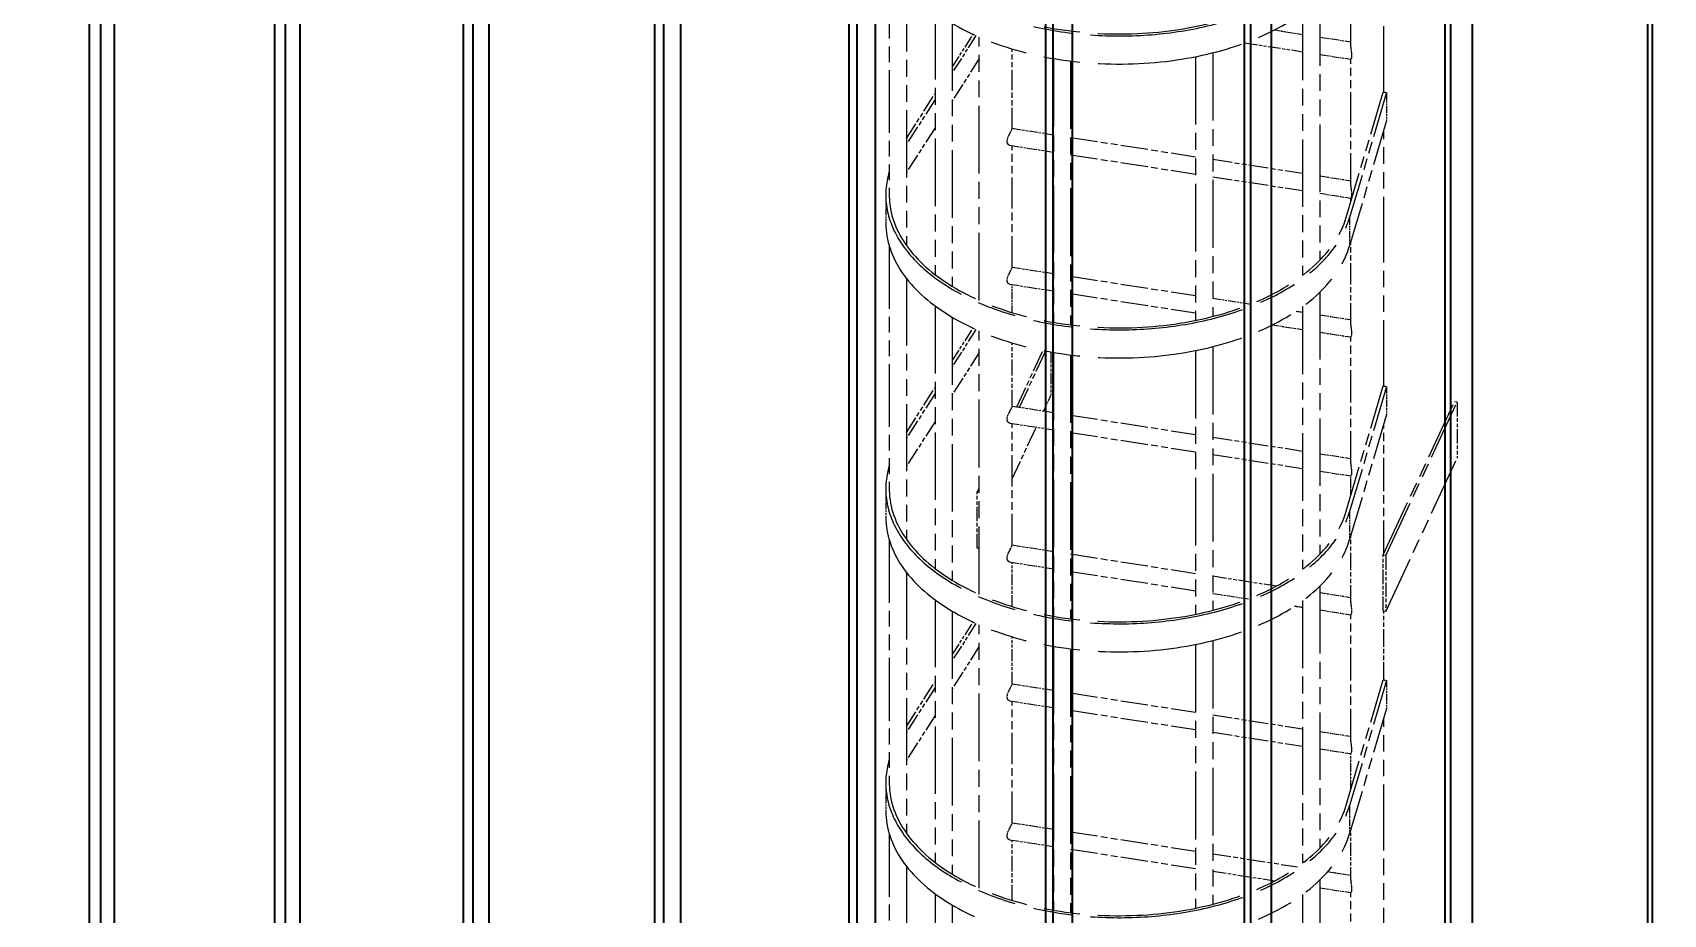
# Model space of a CAD drawing. Header units: millimetres. Extents: x 0 to 42050, y 0 to 29700.
# Drawn here: x 24983 to 25933, y 9571 to 10084 of the extents above; entities that cross this region are included whole.
import ezdxf

# ---------------------------------------------------------------- set-up
doc = ezdxf.new("R2010")
doc.units = ezdxf.units.MM
doc.header["$LTSCALE"] = 50
doc.linetypes.add('DOUBLE_DASH_CHAIN', pattern=[1.2403, 0.6614, -0.0827, 0.1654, -0.0827, 0.1654, -0.0827])
doc.layers.add('Reference', color=7, linetype='DOUBLE_DASH_CHAIN', lineweight=25)
doc.layers.add('Visible', color=7, linetype='Continuous', lineweight=35)

msp = doc.modelspace()

# ---------------------------------------------------------------- linework, layer by layer
at = {"layer": 'Reference', "ltscale": 1.158635}
for p, q in [((25769.91, 10049.44), (25769.91, 10198.47)), ((25769.91, 9878.39), (25769.91, 10027.41)), ((25769.91, 9536.27), (25769.91, 9685.3))]:
    msp.add_line(p, q, dxfattribs=at)
at = {"layer": 'Reference', "ltscale": 0.45025}
msp.add_line((25750.71, 10075.7), (25750.71, 10133.62), dxfattribs=at)
at = {"layer": 'Reference', "ltscale": 1.106358}
for p, q in [((25481.9, 10130.86), (25481.9, 9988.55)), ((25481.9, 9959.8), (25481.9, 9817.5)), ((25481.9, 9788.74), (25481.9, 9646.44)), ((25481.9, 9617.69), (25481.9, 9475.38))]:
    msp.add_line(p, q, dxfattribs=at)
at = {"layer": 'Reference', "ltscale": 1.180218}
for p, q in [((25491.9, 10112.05), (25491.9, 9960.24)), ((25491.9, 9940.99), (25491.9, 9789.19)), ((25491.9, 9769.94), (25491.9, 9618.13)), ((25491.9, 9598.88), (25491.9, 9447.08))]:
    msp.add_line(p, q, dxfattribs=at)
at = {"layer": 'Reference', "ltscale": 1.188132}
for p, q in [((25508.55, 10096.09), (25508.55, 9943.27)), ((25508.55, 9925.03), (25508.55, 9772.21)), ((25508.55, 9753.98), (25508.55, 9601.15)), ((25508.55, 9582.92), (25508.55, 9430.1))]:
    msp.add_line(p, q, dxfattribs=at)
at = {"layer": 'Reference', "ltscale": 1.188278}
for p, q in [((25722.61, 10095.63), (25722.61, 9942.79)), ((25722.61, 9924.57), (25722.61, 9771.73)), ((25722.61, 9753.52), (25722.61, 9600.68)), ((25722.61, 9582.46), (25722.61, 9429.62))]:
    msp.add_line(p, q, dxfattribs=at)
at = {"layer": 'Reference', "ltscale": 1.185069}
for p, q in [((25732.61, 10104), (25732.61, 9951.57)), ((25732.61, 9932.94), (25732.61, 9780.51)), ((25732.61, 9761.88), (25732.61, 9609.46)), ((25732.61, 9590.83), (25732.61, 9438.4))]:
    msp.add_line(p, q, dxfattribs=at)
at = {"layer": 'Reference', "ltscale": 1.189979}
for p, q in [((25518.55, 10089.47), (25518.55, 9936.41)), ((25518.55, 9918.41), (25518.55, 9765.35)), ((25518.55, 9747.36), (25518.55, 9594.3)), ((25518.55, 9576.3), (25518.55, 9423.24))]:
    msp.add_line(p, q, dxfattribs=at)
at = {"layer": 'Reference', "ltscale": 0.107839}
msp.add_line((25706.19, 10085.59), (25722.61, 10083.05), dxfattribs=at)
at = {"layer": 'Reference', "ltscale": 0.223455}
for p, q in [((25518.55, 10064), (25530.77, 10083.07)), ((25518.55, 9892.94), (25530.77, 9912.01)), ((25518.55, 9721.89), (25530.77, 9740.96))]:
    msp.add_line(p, q, dxfattribs=at)
at = {"layer": 'Reference', "ltscale": 0.253653}
for p, q in [((25532.42, 10082.32), (25518.55, 10060.67)), ((25532.42, 9911.26), (25518.55, 9889.62)), ((25532.42, 9740.2), (25518.55, 9718.56))]:
    msp.add_line(p, q, dxfattribs=at)
at = {"layer": 'Reference', "ltscale": 1.191671}
for p, q in [((25534.35, 9928.19), (25534.35, 10081.47)), ((25534.35, 9757.13), (25534.35, 9910.41)), ((25534.35, 9586.08), (25534.35, 9739.36))]:
    msp.add_line(p, q, dxfattribs=at)
at = {"layer": 'Reference', "ltscale": 0.220394}
msp.add_line((25689.06, 10078.12), (25722.61, 10072.93), dxfattribs=at)
at = {"layer": 'Reference', "ltscale": 0.118868}
for p, q in [((25732.61, 10081.5), (25750.71, 10078.7)), ((25732.61, 10000.67), (25750.71, 9997.87)), ((25732.61, 9919.83), (25750.71, 9917.03)), ((25732.61, 9839), (25750.71, 9836.2)), ((25732.61, 9758.17), (25750.71, 9755.37)), ((25732.61, 9677.33), (25750.71, 9674.53))]:
    msp.add_line(p, q, dxfattribs=at)
at = {"layer": 'Reference', "ltscale": 0.288902}
for p, q in [((25534.35, 10068.99), (25518.55, 10044.34)), ((25534.35, 9897.94), (25518.55, 9873.29)), ((25534.35, 9726.88), (25518.55, 9702.23))]:
    msp.add_line(p, q, dxfattribs=at)
at = {"layer": 'Reference', "ltscale": 0.359015}
msp.add_line((25553.55, 10028.34), (25553.55, 10074.52), dxfattribs=at)
at = {"layer": 'Reference', "ltscale": 1.193572}
for p, q in [((25577.51, 10068.98), (25577.51, 9915.46)), ((25577.51, 9897.92), (25577.51, 9744.4)), ((25577.51, 9726.87), (25577.51, 9573.35))]:
    msp.add_line(p, q, dxfattribs=at)
at = {"layer": 'Reference', "ltscale": 1.193753}
for p, q in [((25587.51, 10067.52), (25587.51, 9913.97)), ((25587.51, 9896.46), (25587.51, 9742.92)), ((25587.51, 9725.4), (25587.51, 9571.86))]:
    msp.add_line(p, q, dxfattribs=at)
at = {"layer": 'Reference', "ltscale": 1.19343}
for p, q in [((25660.26, 10070.08), (25660.26, 9916.58)), ((25660.26, 9899.03), (25660.26, 9745.52)), ((25660.26, 9727.97), (25660.26, 9574.47))]:
    msp.add_line(p, q, dxfattribs=at)
at = {"layer": 'Reference', "ltscale": 1.193128}
for p, q in [((25670.26, 10072.33), (25670.26, 9918.87)), ((25670.26, 9901.28), (25670.26, 9747.81)), ((25670.26, 9730.22), (25670.26, 9576.76))]:
    msp.add_line(p, q, dxfattribs=at)
at = {"layer": 'Reference', "ltscale": 0.11895}
for p, q in [((25732.61, 10071.38), (25750.73, 10068.58)), ((25732.61, 9990.55), (25750.73, 9987.75)), ((25732.61, 9909.71), (25750.73, 9906.91)), ((25732.61, 9828.88), (25750.73, 9826.08)), ((25732.61, 9748.05), (25750.73, 9745.25)), ((25732.61, 9667.22), (25750.73, 9664.41)), ((25732.61, 9586.38), (25750.73, 9583.58))]:
    msp.add_line(p, q, dxfattribs=at)
at = {"layer": 'Reference', "ltscale": 0.573062}
for p, q in [((25750.71, 9994.86), (25750.71, 10068.58)), ((25750.71, 9833.2), (25750.71, 9906.91)), ((25750.71, 9671.53), (25750.71, 9745.25)), ((25750.71, 9509.87), (25750.71, 9583.58))]:
    msp.add_line(p, q, dxfattribs=at)
at = {"layer": 'Reference', "ltscale": 0.304709}
for p, q in [((25491.9, 10022.39), (25508.55, 10048.39)), ((25508.55, 10045.06), (25491.9, 10019.07)), ((25508.55, 10028.73), (25491.9, 10002.74)), ((25491.9, 9851.34), (25508.55, 9877.34)), ((25508.55, 9874.01), (25491.9, 9848.01)), ((25508.55, 9857.68), (25491.9, 9831.68)), ((25491.9, 9680.28), (25508.55, 9706.28)), ((25508.55, 9702.95), (25491.9, 9676.95)), ((25508.55, 9686.62), (25491.9, 9660.62))]:
    msp.add_line(p, q, dxfattribs=at)
at = {"layer": 'Reference', "ltscale": 0.813579}
for p, q in [((25747.99, 9976.55), (25769.59, 10049.49)), ((25747.99, 9805.5), (25769.59, 9878.44)), ((25747.99, 9634.44), (25769.59, 9707.38))]:
    msp.add_line(p, q, dxfattribs=at)
at = {"layer": 'Reference', "ltscale": 0.812401}
for p, q in [((25771.53, 10049.19), (25749.96, 9976.36)), ((25771.53, 10032.86), (25749.96, 9960.03)), ((25771.53, 9878.14), (25749.96, 9805.3)), ((25771.53, 9861.81), (25749.96, 9788.97)), ((25771.53, 9707.08), (25749.96, 9634.24)), ((25771.53, 9690.75), (25749.96, 9617.91))]:
    msp.add_line(p, q, dxfattribs=at)
at = {"layer": 'Reference', "ltscale": 0.012651}
for p, q in [((25769.59, 10049.49), (25771.53, 10049.19)), ((25769.59, 9878.44), (25771.53, 9878.14)), ((25769.59, 9707.38), (25771.53, 9707.08))]:
    msp.add_line(p, q, dxfattribs=at)
at = {"layer": 'Reference', "ltscale": 0.12687}
for p, q in [((25771.53, 10049.19), (25771.53, 10032.86)), ((25479.88, 9989.59), (25479.88, 9973.26)), ((25749.96, 9976.36), (25749.96, 9960.03)), ((25771.53, 9878.14), (25771.53, 9861.81)), ((25479.88, 9818.53), (25479.88, 9802.2)), ((25749.96, 9805.3), (25749.96, 9788.97)), ((25771.53, 9707.08), (25771.53, 9690.75)), ((25479.88, 9647.48), (25479.88, 9631.15)), ((25749.96, 9634.24), (25749.96, 9617.91))]:
    msp.add_line(p, q, dxfattribs=at)
at = {"layer": 'Reference', "ltscale": 0.157384}
for p, q in [((25553.55, 10028.37), (25577.51, 10024.66)), ((25553.55, 9947.54), (25577.51, 9943.83)), ((25553.55, 9866.7), (25577.51, 9863)), ((25553.55, 9785.87), (25577.51, 9782.16)), ((25553.55, 9705.04), (25577.51, 9701.33)), ((25553.55, 9624.2), (25577.51, 9620.5))]:
    msp.add_line(p, q, dxfattribs=at)
at = {"layer": 'Reference', "ltscale": 0.478069}
for p, q in [((25587.51, 10023.11), (25660.26, 10011.86)), ((25587.51, 10013), (25660.26, 10001.74)), ((25587.51, 9942.28), (25660.26, 9931.03)), ((25587.51, 9932.16), (25660.26, 9920.91)), ((25587.51, 9861.45), (25660.26, 9850.19)), ((25587.51, 9851.33), (25660.26, 9840.07)), ((25587.51, 9780.62), (25660.26, 9769.36)), ((25587.51, 9770.5), (25660.26, 9759.24)), ((25587.51, 9699.78), (25660.26, 9688.53)), ((25587.51, 9689.66), (25660.26, 9678.41)), ((25587.51, 9618.95), (25660.26, 9607.69)), ((25587.51, 9608.83), (25660.26, 9597.57))]:
    msp.add_line(p, q, dxfattribs=at)
at = {"layer": 'Reference', "ltscale": 0.167514}
for p, q in [((25552.01, 10018.49), (25577.51, 10014.54)), ((25552.01, 9937.65), (25577.51, 9933.71)), ((25552.01, 9856.82), (25577.51, 9852.88)), ((25552.01, 9775.99), (25577.51, 9772.04)), ((25552.01, 9695.16), (25577.51, 9691.21)), ((25552.01, 9614.32), (25577.51, 9610.38))]:
    msp.add_line(p, q, dxfattribs=at)
at = {"layer": 'Reference', "ltscale": 0.549967}
for p, q in [((25553.55, 9947.5), (25553.55, 10018.25)), ((25553.55, 9785.84), (25553.55, 9856.58)), ((25553.55, 9624.17), (25553.55, 9694.92))]:
    msp.add_line(p, q, dxfattribs=at)
at = {"layer": 'Reference', "ltscale": 0.343974}
for p, q in [((25670.26, 10010.31), (25722.61, 10002.21)), ((25670.26, 10000.19), (25722.61, 9992.09)), ((25670.26, 9848.65), (25722.61, 9840.55)), ((25670.26, 9838.53), (25722.61, 9830.43)), ((25670.26, 9686.98), (25722.61, 9678.88)), ((25670.26, 9676.86), (25722.61, 9668.76))]:
    msp.add_line(p, q, dxfattribs=at)
at = {"layer": 'Reference', "ltscale": 0.015464}
msp.add_line((25750.71, 9985.75), (25750.71, 9987.75), dxfattribs=at)
at = {"layer": 'Reference', "ltscale": 0.377243}
msp.add_line((25750.71, 9914.03), (25750.71, 9962.56), dxfattribs=at)
at = {"layer": 'Reference', "ltscale": 0.126768}
msp.add_line((25553.55, 9921.1), (25553.55, 9937.42), dxfattribs=at)
at = {"layer": 'Reference', "ltscale": 0.14531}
msp.add_line((25670.26, 9929.48), (25692.39, 9926.06), dxfattribs=at)
at = {"layer": 'Reference', "ltscale": 0.007705}
msp.add_line((25670.26, 9919.36), (25671.45, 9919.18), dxfattribs=at)
at = {"layer": 'Reference', "ltscale": 0.02447}
msp.add_line((25718.87, 9921.96), (25722.61, 9921.38), dxfattribs=at)
at = {"layer": 'Reference', "ltscale": 0.115082}
msp.add_line((25705.09, 9913.97), (25722.61, 9911.26), dxfattribs=at)
at = {"layer": 'Reference', "ltscale": 0.286007}
msp.add_line((25553.55, 9866.67), (25553.55, 9903.47), dxfattribs=at)
at = {"layer": 'Reference', "ltscale": 0.372837}
msp.add_line((25556.18, 9866.29), (25571.38, 9899.06), dxfattribs=at)
at = {"layer": 'Reference', "ltscale": 0.372169}
msp.add_line((25557.72, 9866.06), (25572.9, 9898.76), dxfattribs=at)
at = {"layer": 'Reference', "ltscale": 0.195934}
msp.add_line((25576.08, 9898.17), (25576.08, 9872.96), dxfattribs=at)
at = {"layer": 'Reference', "ltscale": 0.103373}
msp.add_line((25571.87, 9863.87), (25576.08, 9872.96), dxfattribs=at)
at = {"layer": 'Reference', "ltscale": 1.015656}
for p, q in [((25769.59, 9780.05), (25811, 9869.28)), ((25771.13, 9779.81), (25812.54, 9869.04)), ((25771.13, 9747.15), (25812.54, 9836.38))]:
    msp.add_line(p, q, dxfattribs=at)
at = {"layer": 'Reference', "ltscale": 0.010058}
for p, q in [((25811, 9869.28), (25812.54, 9869.04)), ((25769.59, 9780.05), (25771.13, 9779.81)), ((25771.13, 9747.15), (25769.59, 9747.39))]:
    msp.add_line(p, q, dxfattribs=at)
at = {"layer": 'Reference', "ltscale": 0.253839}
for p, q in [((25812.54, 9869.04), (25812.54, 9836.38)), ((25533.13, 9783.97), (25533.13, 9816.63)), ((25769.59, 9747.39), (25769.59, 9780.05)), ((25771.13, 9779.81), (25771.13, 9747.15))]:
    msp.add_line(p, q, dxfattribs=at)
at = {"layer": 'Reference', "ltscale": 0.341782}
msp.add_line((25553.55, 9824.39), (25567.48, 9854.43), dxfattribs=at)
at = {"layer": 'Reference', "ltscale": 0.587746}
msp.add_line((25769.91, 9780.75), (25769.91, 9856.36), dxfattribs=at)
at = {"layer": 'Reference', "ltscale": 0.029785}
msp.add_line((25533.13, 9816.63), (25534.35, 9819.25), dxfattribs=at)
at = {"layer": 'Reference', "ltscale": 0.088471}
msp.add_line((25750.71, 9814.69), (25750.71, 9826.08), dxfattribs=at)
at = {"layer": 'Reference', "ltscale": 0.007908}
for p, q in [((25533.13, 9816.63), (25534.35, 9816.44)), ((25534.35, 9783.78), (25533.13, 9783.97))]:
    msp.add_line(p, q, dxfattribs=at)
at = {"layer": 'Reference', "ltscale": 0.304235}
msp.add_line((25750.71, 9752.37), (25750.71, 9791.51), dxfattribs=at)
at = {"layer": 'Reference', "ltscale": 0.199776}
msp.add_line((25553.55, 9750.04), (25553.55, 9775.75), dxfattribs=at)
at = {"layer": 'Reference', "ltscale": 0.244595}
msp.add_line((25670.26, 9767.81), (25707.49, 9762.05), dxfattribs=at)
at = {"layer": 'Reference', "ltscale": 0.13661}
msp.add_line((25670.26, 9757.69), (25691.06, 9754.48), dxfattribs=at)
at = {"layer": 'Reference', "ltscale": 0.030336}
msp.add_line((25717.98, 9750.31), (25722.61, 9749.6), dxfattribs=at)
at = {"layer": 'Reference', "ltscale": 0.310975}
msp.add_line((25769.91, 9707.33), (25769.91, 9747.34), dxfattribs=at)
at = {"layer": 'Reference', "ltscale": 0.213}
msp.add_line((25553.55, 9705), (25553.55, 9732.41), dxfattribs=at)
at = {"layer": 'Reference', "ltscale": 0.161479}
msp.add_line((25750.71, 9643.63), (25750.71, 9664.41), dxfattribs=at)
at = {"layer": 'Reference', "ltscale": 0.231228}
msp.add_line((25750.71, 9590.7), (25750.71, 9620.45), dxfattribs=at)
at = {"layer": 'Reference', "ltscale": 0.272783}
msp.add_line((25553.55, 9578.99), (25553.55, 9614.08), dxfattribs=at)
at = {"layer": 'Reference', "ltscale": 0.32451}
msp.add_line((25670.26, 9606.15), (25719.65, 9598.51), dxfattribs=at)
at = {"layer": 'Reference', "ltscale": 0.237644}
msp.add_line((25670.26, 9596.03), (25706.43, 9590.43), dxfattribs=at)
at = {"layer": 'Reference', "ltscale": 0.08789}
msp.add_line((25737.33, 9595.77), (25750.71, 9593.7), dxfattribs=at)
at = {"layer": 'Reference', "ltscale": 2.71509}
for centre in [(25615.9, 10160.64), (25615.9, 9989.59), (25615.9, 9818.53), (25615.9, 9647.48)]:
    msp.add_ellipse(centre, major_axis=(136.01, 0), ratio=0.57735, start_param=2.969375, end_param=6.113888, dxfattribs=at)
at = {"layer": 'Reference', "ltscale": 2.540034}
for centre in [(25615.9, 10160.64), (25615.9, 9989.59), (25615.9, 9818.53), (25615.9, 9647.48)]:
    msp.add_ellipse(centre, major_axis=(-134.01, 0), ratio=0.57735, start_param=6.2698, end_param=9.255481, dxfattribs=at)
at = {"layer": 'Reference', "ltscale": 2.566385}
for centre in [(25615.9, 10144.31), (25615.9, 9973.26), (25615.9, 9802.2), (25615.9, 9631.15)]:
    msp.add_ellipse(centre, major_axis=(136.01, 0), ratio=0.57735, start_param=3.141593, end_param=6.113888, dxfattribs=at)
at = {"layer": 'Reference', "ltscale": 0.064547}
for points in [[(25750.71, 10075.7), (25750.71, 10075.28), (25750.74, 10074.84), (25750.83, 10073.78), (25750.92, 10073.08), (25751.02, 10072.09), (25751.05, 10071.76), (25751.09, 10071.14), (25751.1, 10070.85), (25751.1, 10070.33), (25751.09, 10070.08), (25751.05, 10069.63), (25751.02, 10069.43), (25750.92, 10068.93), (25750.83, 10068.72), (25750.76, 10068.6), (25750.74, 10068.58), (25750.73, 10068.58)], [(25750.71, 9994.86), (25750.71, 9994.44), (25750.74, 9994), (25750.83, 9992.94), (25750.92, 9992.25), (25751.02, 9991.25), (25751.05, 9990.93), (25751.09, 9990.31), (25751.1, 9990.02), (25751.1, 9989.5), (25751.09, 9989.25), (25751.05, 9988.8), (25751.02, 9988.6), (25750.92, 9988.09), (25750.83, 9987.88), (25750.76, 9987.76), (25750.74, 9987.74), (25750.73, 9987.75)], [(25750.71, 9914.03), (25750.71, 9913.61), (25750.74, 9913.17), (25750.83, 9912.11), (25750.92, 9911.42), (25751.02, 9910.42), (25751.05, 9910.09), (25751.09, 9909.48), (25751.1, 9909.19), (25751.1, 9908.66), (25751.09, 9908.41), (25751.05, 9907.97), (25751.02, 9907.77), (25750.92, 9907.26), (25750.83, 9907.05), (25750.76, 9906.93), (25750.74, 9906.91), (25750.73, 9906.91)], [(25750.71, 9833.2), (25750.71, 9832.78), (25750.74, 9832.34), (25750.83, 9831.28), (25750.92, 9830.58), (25751.02, 9829.59), (25751.05, 9829.26), (25751.09, 9828.64), (25751.1, 9828.35), (25751.1, 9827.83), (25751.09, 9827.58), (25751.05, 9827.13), (25751.02, 9826.93), (25750.92, 9826.43), (25750.83, 9826.22), (25750.76, 9826.1), (25750.74, 9826.08), (25750.73, 9826.08)], [(25750.71, 9752.36), (25750.71, 9751.94), (25750.74, 9751.5), (25750.83, 9750.44), (25750.92, 9749.75), (25751.02, 9748.75), (25751.05, 9748.43), (25751.09, 9747.81), (25751.1, 9747.52), (25751.1, 9747), (25751.09, 9746.75), (25751.05, 9746.3), (25751.02, 9746.1), (25750.92, 9745.6), (25750.83, 9745.39), (25750.76, 9745.26), (25750.74, 9745.25), (25750.73, 9745.25)], [(25750.71, 9671.53), (25750.71, 9671.11), (25750.74, 9670.67), (25750.83, 9669.61), (25750.92, 9668.92), (25751.02, 9667.92), (25751.05, 9667.59), (25751.09, 9666.98), (25751.1, 9666.69), (25751.1, 9666.16), (25751.09, 9665.91), (25751.05, 9665.47), (25751.02, 9665.27), (25750.92, 9664.76), (25750.83, 9664.55), (25750.76, 9664.43), (25750.74, 9664.41), (25750.73, 9664.41)], [(25750.71, 9590.7), (25750.71, 9590.28), (25750.74, 9589.84), (25750.83, 9588.78), (25750.92, 9588.08), (25751.02, 9587.09), (25751.05, 9586.76), (25751.09, 9586.14), (25751.1, 9585.85), (25751.1, 9585.33), (25751.09, 9585.08), (25751.05, 9584.63), (25751.02, 9584.43), (25750.92, 9583.93), (25750.83, 9583.72), (25750.76, 9583.6), (25750.74, 9583.58), (25750.73, 9583.58)]]:
    msp.add_open_spline(points, degree=3, knots=[2.555774, 2.555774, 2.555774, 2.555774, 2.887091, 2.887091, 3.36933, 3.36933, 3.61045, 3.61045, 3.85157, 3.85157, 4.092689, 4.092689, 4.333809, 4.333809, 4.816048, 4.816048, 5.010257, 5.010257, 5.010257, 5.010257], dxfattribs=at)
at = {"layer": 'Reference', "ltscale": 0.097898}
for points in [[(25552.01, 10018.49), (25551.89, 10018.51), (25551.77, 10018.55), (25551.37, 10018.74), (25551.09, 10019.01), (25550.78, 10019.58), (25550.7, 10019.79), (25550.6, 10020.26), (25550.57, 10020.52), (25550.57, 10021.04), (25550.6, 10021.33), (25550.7, 10021.92), (25550.78, 10022.23), (25551.09, 10023.16), (25551.37, 10023.8), (25551.93, 10024.95), (25552.25, 10025.54), (25552.67, 10026.34), (25552.8, 10026.6), (25553.04, 10027.06), (25553.14, 10027.26), (25553.3, 10027.62), (25553.37, 10027.78), (25553.48, 10028.05), (25553.51, 10028.16), (25553.54, 10028.28), (25553.55, 10028.31), (25553.55, 10028.34)], [(25552.01, 9937.66), (25551.89, 9937.67), (25551.77, 9937.71), (25551.37, 9937.91), (25551.09, 9938.18), (25550.78, 9938.74), (25550.7, 9938.96), (25550.6, 9939.43), (25550.57, 9939.69), (25550.57, 9940.21), (25550.6, 9940.49), (25550.7, 9941.09), (25550.78, 9941.4), (25551.09, 9942.33), (25551.37, 9942.97), (25551.93, 9944.12), (25552.25, 9944.71), (25552.67, 9945.51), (25552.8, 9945.76), (25553.04, 9946.22), (25553.14, 9946.43), (25553.3, 9946.79), (25553.37, 9946.95), (25553.48, 9947.22), (25553.51, 9947.32), (25553.54, 9947.45), (25553.55, 9947.48), (25553.55, 9947.5)], [(25552.01, 9856.82), (25551.89, 9856.84), (25551.77, 9856.88), (25551.37, 9857.07), (25551.09, 9857.34), (25550.78, 9857.91), (25550.7, 9858.13), (25550.6, 9858.6), (25550.57, 9858.85), (25550.57, 9859.38), (25550.6, 9859.66), (25550.7, 9860.25), (25550.78, 9860.56), (25551.09, 9861.5), (25551.37, 9862.13), (25551.93, 9863.28), (25552.25, 9863.88), (25552.67, 9864.68), (25552.8, 9864.93), (25553.04, 9865.39), (25553.14, 9865.6), (25553.3, 9865.95), (25553.37, 9866.12), (25553.48, 9866.38), (25553.51, 9866.49), (25553.54, 9866.61), (25553.55, 9866.65), (25553.55, 9866.67)], [(25552.01, 9775.99), (25551.89, 9776.01), (25551.77, 9776.05), (25551.37, 9776.24), (25551.09, 9776.51), (25550.78, 9777.08), (25550.7, 9777.29), (25550.6, 9777.76), (25550.57, 9778.02), (25550.57, 9778.54), (25550.6, 9778.83), (25550.7, 9779.42), (25550.78, 9779.73), (25551.09, 9780.66), (25551.37, 9781.3), (25551.93, 9782.45), (25552.25, 9783.04), (25552.67, 9783.85), (25552.8, 9784.1), (25553.04, 9784.56), (25553.14, 9784.76), (25553.3, 9785.12), (25553.37, 9785.28), (25553.48, 9785.55), (25553.51, 9785.66), (25553.54, 9785.78), (25553.55, 9785.81), (25553.55, 9785.84)], [(25552.01, 9695.16), (25551.89, 9695.17), (25551.77, 9695.21), (25551.37, 9695.41), (25551.09, 9695.68), (25550.78, 9696.24), (25550.7, 9696.46), (25550.6, 9696.93), (25550.57, 9697.19), (25550.57, 9697.71), (25550.6, 9697.99), (25550.7, 9698.59), (25550.78, 9698.9), (25551.09, 9699.83), (25551.37, 9700.47), (25551.93, 9701.62), (25552.25, 9702.21), (25552.67, 9703.01), (25552.8, 9703.26), (25553.04, 9703.72), (25553.14, 9703.93), (25553.3, 9704.29), (25553.37, 9704.45), (25553.48, 9704.72), (25553.51, 9704.82), (25553.54, 9704.95), (25553.55, 9704.98), (25553.55, 9705)], [(25552.01, 9614.32), (25551.89, 9614.34), (25551.77, 9614.38), (25551.37, 9614.58), (25551.09, 9614.84), (25550.78, 9615.41), (25550.7, 9615.63), (25550.6, 9616.1), (25550.57, 9616.35), (25550.57, 9616.88), (25550.6, 9617.16), (25550.7, 9617.75), (25550.78, 9618.06), (25551.09, 9619), (25551.37, 9619.63), (25551.93, 9620.78), (25552.25, 9621.38), (25552.67, 9622.18), (25552.8, 9622.43), (25553.04, 9622.89), (25553.14, 9623.1), (25553.3, 9623.45), (25553.37, 9623.62), (25553.48, 9623.88), (25553.51, 9623.99), (25553.54, 9624.11), (25553.55, 9624.15), (25553.55, 9624.17)]]:
    msp.add_open_spline(points, degree=3, knots=[2.692883, 2.692883, 2.692883, 2.692883, 2.887091, 2.887091, 3.36933, 3.36933, 3.61045, 3.61045, 3.85157, 3.85157, 4.092689, 4.092689, 4.333809, 4.333809, 4.816048, 4.816048, 5.296701, 5.296701, 5.537028, 5.537028, 5.777354, 5.777354, 6.017681, 6.017681, 6.258008, 6.258008, 6.407344, 6.407344, 6.407344, 6.407344], dxfattribs=at)
at = {"layer": 'Visible', "color": 9, "true_color": 0xc0c0c0}
for p, q in [((25022.64, 10828.39), (25022.64, 9435.45)), ((25016.24, 9428.26), (25016.24, 10821.2)), ((25030.48, 10816.98), (25030.48, 9424.04)), ((25130.11, 10797.77), (25130.11, 9404.82)), ((25124.17, 9397.5), (25124.17, 10790.45)), ((25138.66, 10786.53), (25138.66, 9393.59)), ((25239.43, 10769.41), (25239.43, 9376.47)), ((25233.96, 9369.03), (25233.96, 10761.98)), ((25248.68, 10758.36), (25248.68, 9365.42)), ((25350.46, 10743.37), (25350.46, 9350.43)), ((25345.46, 9342.88), (25345.46, 10735.82)), ((25360.41, 10732.53), (25360.41, 8817.02)), ((25458.54, 8796.53), (25458.54, 10712.03)), ((25463.06, 10719.68), (25463.06, 8804.18)), ((25473.68, 10709.05), (25473.68, 8793.54)), ((25577.08, 10698.36), (25577.08, 8782.86)), ((25573.04, 8775.12), (25573.04, 10690.62)), ((25588.36, 10687.96), (25588.36, 8772.46)), ((25692.36, 10679.45), (25692.36, 8763.94)), ((25688.81, 8756.13), (25688.81, 10671.63)), ((25704.29, 10669.28), (25704.29, 8753.78)), ((25805.7, 8739.57), (25805.7, 10655.07)), ((25808.76, 10662.96), (25808.76, 8747.46)), ((25821.32, 10653.06), (25821.32, 8737.55)), ((25926.11, 10648.93), (25926.11, 8733.42)), ((25923.55, 8725.48), (25923.55, 10640.98))]:
    msp.add_line(p, q, dxfattribs=at)
for centre, major_axis, start_param, end_param in [((26536.67, 10599.25), (-3368, 0), 6.103874, 8.493638), ((26536.67, 10605.79), (-3330.76, 0), 6.182827, 8.492316), ((26536.67, 10540.47), (-3368, 0), 0, 2.227278), ((26536.67, 10540.47), (-3368, 0), 0, 2.227278), ((26536.67, 10475.15), (-3368, 0), 0, 2.245995)]:
    msp.add_ellipse(centre, major_axis=major_axis, ratio=0.57735, start_param=start_param, end_param=end_param, dxfattribs=at)

doc.saveas('drawing.dxf')
